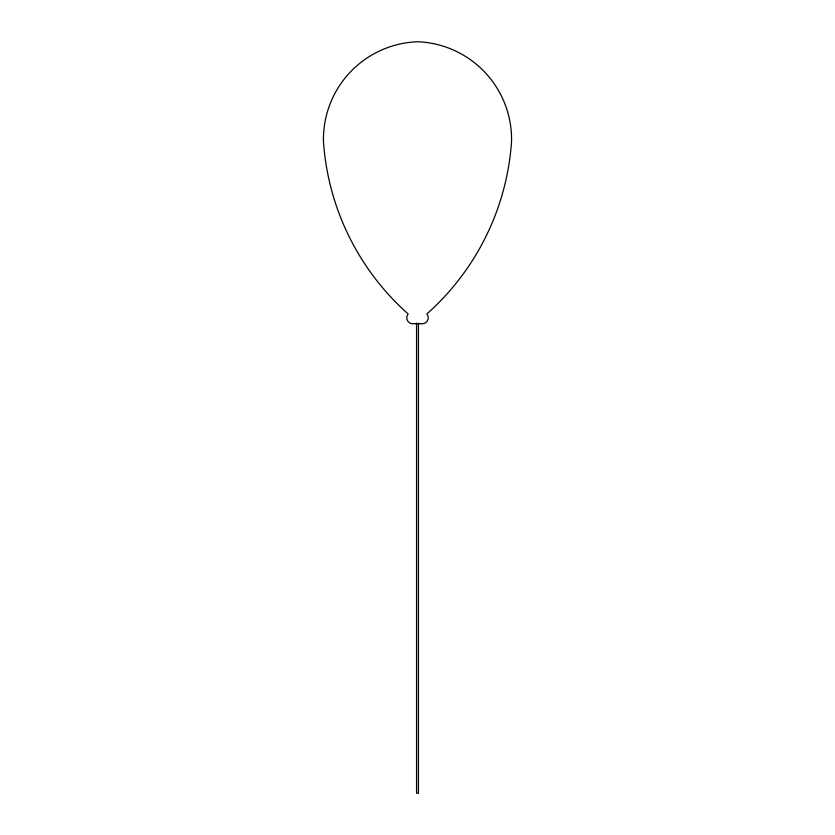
<?xml version="1.0" encoding="UTF-8"?>
<svg xmlns="http://www.w3.org/2000/svg" width="835" height="835" viewBox="0 0 835 835"><rect width="100%" height="100%" fill="white"/><g stroke="black" fill="none" stroke-linecap="round" stroke-linejoin="round"><path stroke-width="1.25" d="M415.152 323.834L419.848 323.834M418.439 323.114L418.439 793.25L416.561 793.25L416.561 323.114M414.651 323.51A5.417 5.417 0 0 1 412.803 323.834A6.064 6.064 0 0 1 408.096 313.929A253.913 253.913 0 0 1 323.469 141.814A97.653 97.653 0 0 1 417.5 41.75A97.653 97.653 0 0 1 511.531 141.814A253.913 253.913 0 0 1 426.904 313.929A6.064 6.064 0 0 1 422.197 323.834A5.417 5.417 0 0 1 420.349 323.51"/></g></svg>
